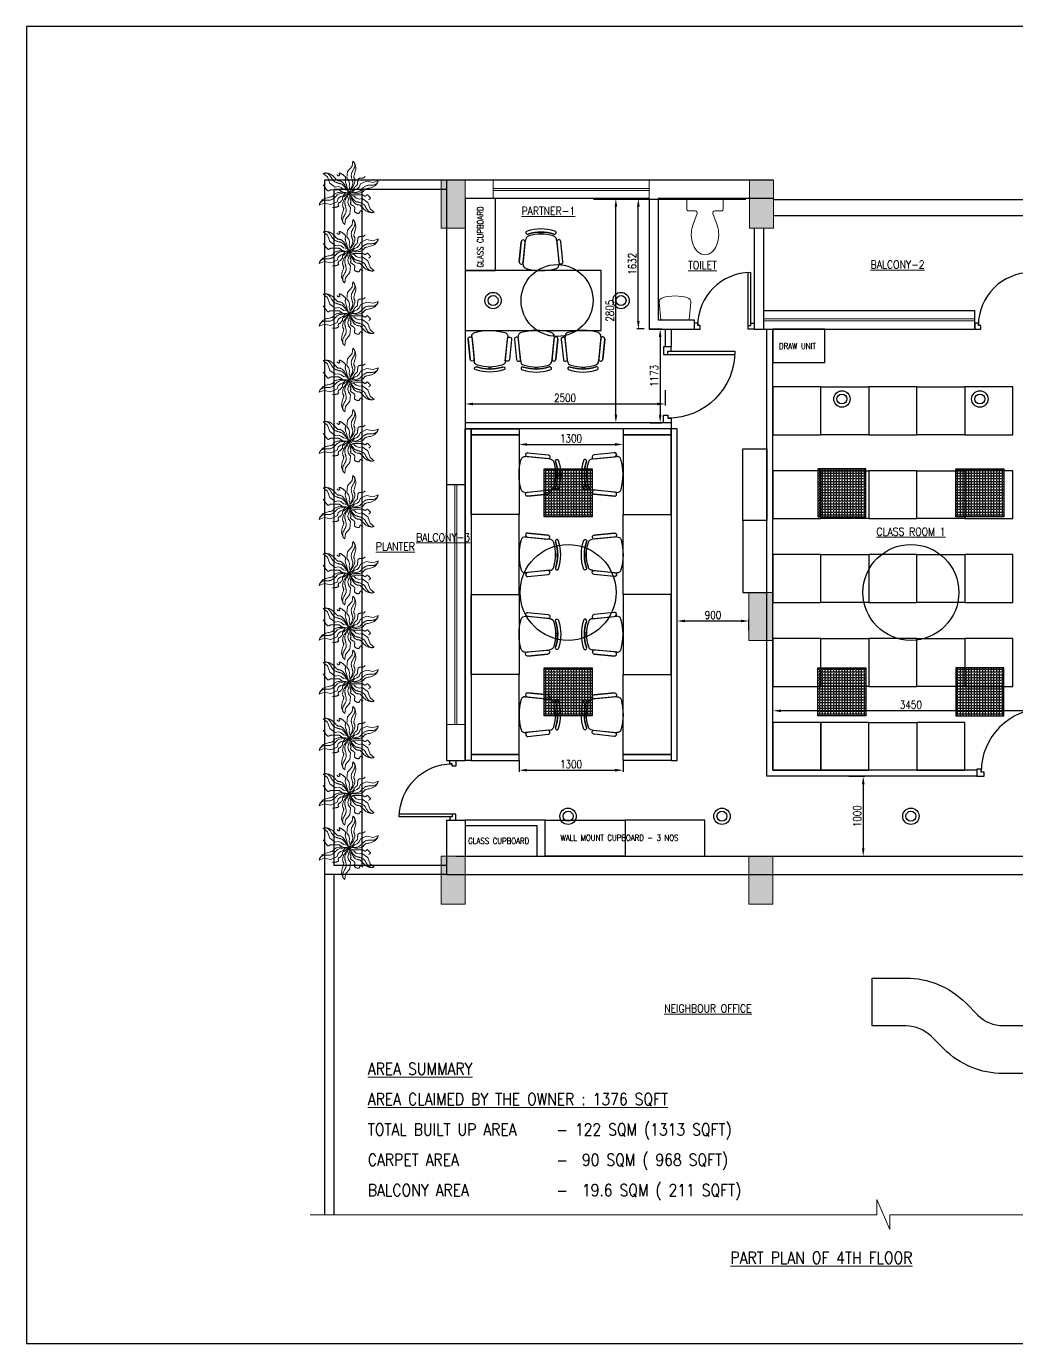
# Model space of a CAD drawing. Extents: x 541997 to 562020, y -699 to 15787.
# Drawn here: x 541997 to 554383, y -699 to 15787 of the extents above; entities that cross this region are included whole.
import ezdxf

# ---------------------------------------------------------------- set-up
doc = ezdxf.new("R2010")
doc.units = 0
doc.header["$LTSCALE"] = 10
doc.header["$PDMODE"] = 35
doc.layers.get('Defpoints').update_dxf_attribs({"linetype": 'CONTINUOUS'})
for name, color, linetype in [('chair', 81, 'CONTINUOUS'), ('door', 11, 'CONTINUOUS'), ('furniture', 211, 'CONTINUOUS'), ('LIGHT', 40, 'CONTINUOUS'), ('Partition', 10, 'CONTINUOUS'), ('WALL', 3, 'CONTINUOUS'), ('WINDOW', 253, 'CONTINUOUS')]:
    doc.layers.add(name, color=color, linetype=linetype)
for name, color, linetype, lineweight in [('Column', 253, 'CONTINUOUS', 15), ('EVP_DWV', 3, 'CONTINUOUS', 13), ('f', 8, 'CONTINUOUS', 15), ('t', 8, 'CONTINUOUS', 15)]:
    doc.layers.add(name, color=color, linetype=linetype, lineweight=lineweight)
doc.styles.add('ROMANS', font='romans', dxfattribs={"width": 0.8})
doc.styles.add('S1', font='simplex.shx', dxfattribs={"width": 0.85, "bigfont": 'bigfont.shx'})
doc.dimstyles.get("Standard").update_dxf_attribs({"dimtxt": 5, "dimasz": 5, "dimexe": 2, "dimexo": 2, "dimgap": 1, "dimtad": 1, "dimdec": 0, "dimzin": 1, "dimdsep": 46, "dimtxsty": 'ROMANS', "dimcen": -5, "dimdle": 1, "dimadec": 1, "dimazin": 0, "dimtfac": 1, "dimtdec": 0, "dimtofl": 0, "dimtmove": 0, "dimatfit": 3, "dimfxl": 0, "dimtvp": 2, "dimtolj": 1, "dimtzin": 0, "dimarcsym": 0})

# ---------------------------------------------------------------- blocks, each defined once
blk = doc.blocks.new('Ewc2')
at = {"layer": 'f'}
for p, q in [((0, 8), (0, -8)), ((5, 9), (1, 9)), ((6, 4.82), (6, 8)), ((13.04, 5.96), (7.34, 3.88)), ((6, -8), (6, -4.82)), ((7.34, -3.88), (13.04, -5.96)), ((1, -9), (5, -9))]:
    blk.add_line(p, q, dxfattribs=at)
for centre, start, end in [((1, 8), 90, 180), ((5, 8), 0, 90), ((7, 4.82), 180, 289.98311), ((7, -4.82), 70.01689, 180), ((1, -8), 180, 270), ((5, -8), 270, 0)]:
    blk.add_arc(centre, 1, start, end, dxfattribs=at)
blk.add_ellipse((17.7, 0), major_axis=(-9.9, 0), ratio=0.681818, start_param=3.141593, end_param=5.202346, dxfattribs=at)
at = {"layer": 'f', "extrusion": (0, 0, -1)}
blk.add_ellipse((17.7, 0), major_axis=(9.9, 0), ratio=0.681818, start_param=0, end_param=2.060754, dxfattribs=at)
blk = doc.blocks.new('Wash2')
at = {"layer": 'f'}
blk.add_lwpolyline([(9.37, 0), (10.37, -11.36, -0.35696), (8.23, -14.5, -0.07103), (0, -15.7, -0.07103), (-8.23, -14.5, -0.35696), (-10.37, -11.36), (-9.37, 0), (0, 0)], format="xyb", close=True, dxfattribs=at)
blk = doc.blocks.new('A$C09AB007B')
at = {"layer": 'door'}
for p, q in [((0, 30), (0, 27)), ((3, 30), (0, 30)), ((0, 27), (1.75, 27)), ((1.75, 27), (1.75, 28.25)), ((1.75, 28.25), (3, 28.25)), ((3, 28.25), (3, 30)), ((0, 0), (0, 3)), ((0, 3), (1.75, 3)), ((1.75, 3), (1.75, 1.75)), ((1.75, 3), (28.22, 3)), ((1.75, 1.75), (3, 1.75)), ((1.75, 1.75), (28.25, 1.75)), ((3, 1.75), (3, 0)), ((3, 0), (0, 0))]:
    blk.add_line(p, q, dxfattribs=at)
blk.add_arc((1.75, 1.75), 26.5, 0, 90, dxfattribs=at)
blk = doc.blocks.new('PLANT')
at = {"layer": 'WINDOW', "color": 230, "lineweight": 18}
for p, q in [((-318, 243), (-291, 247)), ((-309, 245), (-318, 243)), ((-318, 243), (-267, 201)), ((-302, 247), (-309, 245)), ((-297, 248), (-302, 247)), ((-293, 248), (-297, 248)), ((-290, 249), (-293, 248)), ((-291, 247), (-268, 247)), ((-288, 249), (-290, 249)), ((-286, 248), (-288, 249)), ((-283, 247), (-286, 248)), ((-280, 247), (-283, 247)), ((-276, 246), (-280, 247)), ((-272, 244), (-276, 246)), ((-268, 242), (-272, 244)), ((-268, 247), (-247, 242)), ((-263, 240), (-268, 242)), ((-267, 201), (-238, 121)), ((-258, 237), (-263, 240)), ((-253, 234), (-258, 237)), ((-248, 230), (-253, 234)), ((-243, 226), (-248, 230)), ((-247, 242), (-229, 234)), ((-239, 221), (-243, 226)), ((-235, 215), (-239, 221)), ((-230, 210), (-235, 215)), ((-226, 203), (-230, 210)), ((-229, 234), (-214, 225)), ((-223, 197), (-226, 203)), ((-219, 191), (-223, 197)), ((-215, 184), (-219, 191)), ((-211, 178), (-215, 184)), ((-214, 225), (-200, 214)), ((-208, 172), (-211, 178)), ((-204, 166), (-208, 172)), ((-200, 160), (-204, 166)), ((-200, 214), (-189, 203)), ((-189, 203), (-179, 192)), ((-179, 192), (-170, 183)), ((-170, 183), (-162, 174)), ((-162, 174), (-156, 168)), ((-156, 168), (-150, 162)), ((-238, 121), (-169, 71)), ((-195, 155), (-200, 160)), ((-191, 150), (-195, 155)), ((-185, 145), (-191, 150)), ((-179, 140), (-185, 145)), ((-173, 136), (-179, 140)), ((-165, 133), (-173, 136)), ((-169, 71), (-129, 78)), ((-158, 130), (-165, 133)), ((-150, 127), (-158, 130)), ((-150, 162), (-145, 158)), ((-143, 124), (-150, 127)), ((-145, 158), (-141, 154)), ((-136, 122), (-143, 124)), ((-141, 154), (-136, 152)), ((-136, 152), (-132, 150)), ((-130, 120), (-136, 122)), ((-132, 150), (-128, 150)), ((-125, 119), (-130, 120)), ((-129, 78), (-93, 66)), ((-128, 150), (-124, 150)), ((-121, 118), (-125, 119)), ((-124, 150), (-119, 150)), ((-118, 117), (-121, 118)), ((-119, 150), (-115, 149)), ((-115, 116), (-118, 117)), ((-115, 149), (-109, 149)), ((-113, 116), (-115, 116)), ((-110, 115), (-113, 116)), ((-107, 114), (-110, 115)), ((-109, 149), (-104, 147)), ((-104, 113), (-107, 114)), ((-104, 147), (-97, 145)), ((-100, 112), (-104, 113)), ((-94, 111), (-100, 112)), ((-97, 145), (-90, 141)), ((-87, 107), (-94, 111)), ((-93, 66), (-66, 42)), ((-90, 141), (-82, 135)), ((-78, 102), (-87, 107)), ((-82, 135), (-73, 127)), ((-68, 93), (-78, 102)), ((-73, 127), (-64, 117)), ((-55, 79), (-68, 93)), ((-66, 42), (-21, 34)), ((-64, 117), (-54, 105)), ((-39, 60), (-55, 79)), ((-54, 105), (-45, 91)), ((-45, 91), (-36, 74)), ((-21, 34), (-39, 60)), ((-36, 74), (-28, 55)), ((-28, 55), (-21, 34)), ((0, 0), (-21, 34))]:
    blk.add_line(p, q, dxfattribs=at)
for points in [[(51, 397), (41, 332), (-14, 266), (-23, 182), (3, 151), (11, 114), (4, 78), (19, 35)], [(0, 0), (19, 35), (32, 64), (41, 87), (47, 105), (49, 119), (50, 129), (49, 137), (47, 142), (46, 147), (45, 150), (45, 153), (44, 155), (43, 158), (43, 160), (42, 164), (41, 168), (39, 173), (38, 179), (36, 186), (35, 194), (33, 202), (32, 210), (32, 218), (32, 225), (33, 233), (34, 240), (36, 247), (39, 253), (42, 260), (45, 266), (48, 272), (52, 278), (56, 285), (59, 291), (63, 298), (66, 304), (69, 311), (72, 317), (74, 324), (75, 330), (76, 336), (77, 342), (77, 348), (76, 353), (75, 358), (74, 362), (74, 366), (73, 369), (72, 371), (71, 374), (70, 376), (69, 378), (66, 381), (63, 385), (58, 390), (51, 397)], [(51, 397), (68, 376), (80, 355), (86, 335), (89, 316), (88, 297), (85, 280), (81, 265), (77, 251), (73, 238), (70, 228), (67, 219), (65, 211), (64, 204), (63, 199), (63, 194), (64, 190), (66, 186), (68, 182), (70, 178), (72, 174), (74, 169), (76, 163), (77, 156), (77, 148), (76, 138), (73, 126), (69, 114), (64, 99), (56, 84), (46, 69), (34, 52), (19, 35)], [(0, 0), (-13, 42), (-23, 75), (-30, 101), (-36, 119), (-39, 133), (-42, 142), (-43, 149), (-44, 153), (-44, 157), (-44, 160), (-43, 163), (-43, 166), (-42, 169), (-41, 171), (-41, 173), (-40, 176), (-39, 178), (-39, 181), (-39, 183), (-39, 186), (-39, 189), (-40, 191), (-40, 194), (-41, 196), (-43, 199), (-44, 201), (-46, 203), (-48, 205), (-51, 208), (-54, 210), (-57, 213), (-61, 216), (-65, 219), (-70, 223), (-74, 227), (-79, 230), (-84, 234), (-89, 237), (-94, 240), (-99, 243), (-103, 245), (-107, 246), (-110, 247), (-114, 248), (-116, 247), (-118, 247), (-120, 246), (-121, 244), (-121, 242), (-120, 240), (-120, 237), (-119, 235), (-117, 232), (-116, 230), (-115, 227), (-113, 226), (-112, 224), (-112, 223), (-111, 222), (-111, 221), (-111, 221), (-112, 220), (-113, 219), (-114, 219), (-115, 218), (-117, 217), (-119, 216), (-121, 214), (-123, 213), (-125, 213), (-128, 212), (-129, 212), (-131, 212), (-133, 212), (-134, 213), (-136, 215), (-138, 217), (-140, 220), (-143, 224), (-146, 229)], [(0, 0), (9, 6), (17, 10), (23, 14), (27, 17), (31, 19), (34, 21), (36, 22), (38, 23), (39, 25), (41, 26), (42, 27), (44, 27), (45, 28), (47, 29), (49, 30), (50, 31), (52, 32), (53, 33), (55, 35), (57, 36), (58, 37), (60, 39), (61, 40), (62, 42), (63, 44), (63, 46), (64, 48), (64, 51), (65, 53), (65, 55), (66, 57), (66, 59), (67, 61), (67, 63), (68, 64), (69, 65), (70, 67), (72, 68), (73, 69), (74, 71), (76, 72), (77, 74), (79, 75), (80, 77), (82, 78), (83, 80), (85, 81), (87, 83), (88, 84), (90, 85), (91, 86), (93, 87), (94, 89), (96, 89), (97, 90), (99, 91), (100, 92), (101, 93), (102, 94), (103, 95), (104, 96), (105, 97), (106, 99), (106, 100), (107, 102), (107, 104), (108, 107), (108, 109), (108, 112), (108, 115), (109, 118), (109, 122), (110, 125), (110, 128), (111, 132), (111, 135), (112, 139), (113, 142), (113, 146), (113, 149), (114, 152), (114, 155), (114, 158), (115, 160), (115, 163), (115, 165), (116, 168), (117, 170), (118, 172), (120, 174), (121, 176), (123, 177), (126, 179), (129, 180), (132, 181), (135, 182), (140, 183), (144, 183), (148, 184), (153, 184), (158, 185), (162, 185), (166, 185), (170, 185), (173, 185), (176, 185), (178, 185), (180, 186), (182, 186), (184, 186), (185, 187), (187, 188), (188, 189), (190, 190), (192, 192), (194, 193), (196, 195), (198, 197), (201, 200), (204, 203)], [(-369, -154), (-360, -129), (-347, -109), (-333, -93), (-318, -81), (-301, -73), (-285, -66), (-270, -62), (-256, -59), (-243, -56), (-232, -53), (-223, -51), (-215, -49), (-209, -47), (-204, -45), (-200, -42), (-196, -39), (-194, -36), (-191, -32), (-189, -29), (-187, -25), (-184, -20), (-179, -16), (-174, -12), (-167, -7), (-157, -3), (-146, 0), (-133, 3), (-118, 5), (-101, 6), (-82, 6), (-62, 3), (-40, -1)], [(-318, 99), (-300, 71), (-286, 51), (-275, 38), (-266, 29), (-260, 25), (-254, 24), (-251, 25), (-247, 27), (-245, 28), (-242, 30), (-239, 31), (-237, 33), (-235, 34), (-232, 35), (-230, 36), (-227, 36), (-225, 37), (-222, 37), (-220, 38), (-217, 38), (-214, 38), (-211, 38), (-209, 38), (-206, 38), (-204, 38), (-201, 38), (-199, 38), (-196, 38), (-194, 38), (-191, 38), (-189, 38), (-186, 38), (-183, 38), (-181, 38), (-178, 38), (-174, 38), (-171, 38), (-168, 38), (-165, 38), (-162, 38), (-159, 38), (-156, 38), (-153, 38), (-150, 38), (-148, 38), (-146, 38), (-144, 38), (-142, 38), (-141, 38), (-140, 38), (-139, 38), (-138, 38), (-138, 38), (-137, 38), (-136, 38), (-134, 38), (-133, 38), (-131, 38), (-128, 38), (-126, 37), (-123, 37), (-120, 36), (-116, 34), (-113, 33), (-109, 30), (-106, 28), (-102, 25), (-98, 22), (-94, 19), (-90, 16), (-87, 13), (-83, 10), (-79, 8), (-74, 7), (-68, 5), (-61, 4), (-51, 3), (-38, 2), (-21, 1), (0, 0)], [(0, 0), (-14, -11), (-25, -19), (-35, -27), (-43, -33), (-50, -38), (-55, -41), (-59, -44), (-63, -47), (-66, -48), (-69, -50), (-71, -51), (-72, -52), (-74, -53), (-75, -53), (-76, -54), (-77, -56), (-77, -57), (-78, -59), (-78, -61), (-78, -63), (-78, -65), (-78, -68), (-78, -70), (-78, -72), (-78, -74), (-78, -76), (-78, -77), (-78, -79), (-78, -80), (-78, -81), (-78, -82), (-78, -83), (-78, -83), (-78, -84), (-79, -84), (-79, -85), (-79, -85), (-79, -85), (-80, -86), (-80, -87), (-81, -88), (-82, -89), (-83, -90), (-84, -91), (-86, -93), (-87, -95), (-89, -97), (-91, -99), (-93, -101), (-95, -104), (-97, -106), (-99, -109), (-101, -111), (-103, -114), (-104, -115), (-106, -117), (-107, -118), (-108, -119), (-108, -120), (-109, -121), (-110, -121), (-110, -121), (-111, -121), (-112, -121), (-113, -121), (-114, -121), (-116, -121), (-118, -121), (-119, -121), (-121, -122), (-122, -122), (-123, -123), (-124, -123), (-125, -124), (-126, -125), (-126, -126), (-126, -127), (-127, -129), (-127, -130), (-128, -132), (-128, -134), (-129, -136), (-130, -138), (-131, -140), (-131, -142), (-132, -145), (-132, -147), (-132, -149), (-132, -151), (-131, -153), (-131, -155), (-130, -157), (-129, -159), (-128, -160), (-127, -161), (-127, -162), (-126, -163), (-126, -164), (-125, -164), (-125, -165), (-126, -165), (-126, -166), (-127, -166), (-128, -167), (-129, -168), (-130, -169), (-132, -170), (-134, -171), (-136, -172), (-139, -174), (-142, -175), (-145, -176), (-149, -177), (-152, -178), (-156, -179), (-160, -180), (-164, -180), (-167, -181), (-170, -181), (-173, -182), (-175, -182), (-177, -182), (-179, -182), (-181, -183), (-185, -183), (-190, -183), (-197, -183), (-205, -183)], [(0, 0), (40, 1), (72, 4), (96, 8), (114, 12), (127, 17), (137, 22), (143, 26), (147, 30), (150, 33), (153, 36), (155, 38), (156, 40), (158, 41), (160, 43), (163, 46), (166, 49), (169, 53), (174, 57), (179, 62), (185, 67), (191, 72), (198, 77), (204, 81), (211, 85), (218, 88), (225, 90), (232, 92), (239, 93), (246, 94), (253, 94), (260, 94), (267, 94), (274, 94), (282, 94), (289, 94), (297, 95), (304, 96), (311, 96), (317, 98), (324, 100), (329, 102), (335, 105), (339, 107), (344, 111), (347, 114), (351, 116), (354, 119), (356, 121), (358, 123), (359, 125), (360, 127), (362, 130), (363, 133), (365, 138), (367, 145), (369, 154)], [(0, 0), (16, -9), (30, -16), (40, -21), (48, -24), (55, -26), (60, -27), (65, -27), (69, -27), (73, -27), (76, -27), (80, -27), (84, -27), (88, -27), (92, -27), (95, -27), (99, -27), (102, -27), (106, -27), (109, -27), (112, -27), (116, -27), (119, -27), (123, -27), (127, -27), (130, -27), (135, -27), (139, -27), (143, -27), (147, -27), (151, -27), (155, -27), (159, -27), (163, -27), (166, -27), (169, -27), (172, -28), (174, -28), (177, -29), (180, -30), (182, -31), (185, -32), (187, -34), (190, -36), (192, -38), (195, -39), (197, -41), (200, -42), (203, -42), (205, -42), (208, -41), (211, -40), (213, -38), (216, -36), (218, -34), (220, -32), (222, -31), (224, -29), (225, -28), (227, -26), (228, -25), (229, -25), (230, -24), (231, -24), (233, -24), (234, -25), (235, -25), (236, -26), (238, -27), (239, -29), (241, -30), (243, -32), (244, -34), (247, -37), (249, -39), (251, -42), (254, -44), (256, -47), (258, -49), (261, -52), (263, -54), (265, -56), (266, -58), (268, -59), (269, -61), (270, -62), (270, -64), (271, -65), (271, -67), (270, -68), (269, -69), (268, -71), (267, -72), (266, -73), (264, -75), (263, -76), (261, -77), (260, -79), (258, -80), (257, -81), (256, -82), (254, -83), (253, -84), (252, -85), (252, -86), (251, -86), (251, -87), (250, -87), (250, -87), (250, -87), (250, -87), (250, -87), (250, -87)], [(0, 0), (0, -15), (1, -27), (4, -38), (6, -47), (9, -55), (12, -61), (15, -66), (17, -71), (18, -74), (19, -77), (20, -79), (20, -80), (19, -82), (19, -82), (18, -83), (18, -83), (17, -84), (17, -84), (17, -84), (17, -85), (17, -85), (17, -85), (18, -86), (18, -87), (19, -88), (20, -89), (21, -91), (22, -92), (23, -94), (24, -96), (24, -98), (25, -100), (26, -103), (26, -105), (27, -107), (27, -110), (27, -112), (27, -114), (28, -116), (28, -117), (29, -118), (29, -119), (30, -120), (31, -120), (31, -120), (32, -121), (32, -121), (32, -121), (32, -121), (31, -121), (31, -121), (30, -121), (29, -121), (28, -122), (27, -123), (26, -123), (24, -125), (23, -126), (21, -128), (20, -130), (20, -132), (19, -134), (20, -137), (22, -139), (24, -142), (28, -145), (31, -148), (36, -151), (40, -153), (44, -156), (48, -158), (51, -160), (54, -162), (56, -163), (57, -164), (59, -164), (59, -165), (60, -165), (60, -166), (61, -167), (62, -167), (63, -168), (64, -170), (65, -171), (66, -172), (67, -174), (68, -175), (70, -177), (71, -179), (73, -181), (74, -183), (75, -185), (76, -187), (76, -190), (77, -193), (76, -197), (75, -200), (74, -205), (73, -209), (72, -214), (71, -218), (70, -223), (70, -227), (71, -232), (73, -236), (76, -239), (80, -243), (84, -246), (89, -248), (94, -251), (99, -253), (104, -254), (108, -256), (113, -257), (117, -257), (121, -257), (124, -257), (127, -256), (130, -254), (132, -253), (134, -250), (135, -247), (136, -244), (137, -241), (138, -238), (139, -235), (141, -232), (142, -229), (145, -227), (147, -226), (150, -226), (154, -227), (158, -229), (163, -232), (169, -236), (175, -243)], [(0, 0), (21, -34), (39, -60), (55, -79), (68, -93), (78, -102), (87, -107), (94, -111), (100, -112), (104, -113), (107, -114), (110, -115), (113, -116), (115, -116), (118, -117), (121, -118), (125, -119), (130, -120), (136, -122), (143, -124), (150, -127), (158, -130), (165, -133), (173, -136), (179, -140), (185, -145), (191, -150), (195, -155), (200, -160), (204, -166), (208, -172), (211, -178), (215, -184), (219, -191), (223, -197), (226, -203), (230, -210), (235, -215), (239, -221), (243, -226), (248, -230), (253, -234), (258, -237), (263, -240), (268, -242), (272, -244), (276, -246), (280, -247), (283, -247), (286, -248), (288, -249), (290, -249), (293, -248), (297, -248), (302, -247), (309, -245), (318, -243)], [(369, 154), (307, 130), (224, 146), (146, 111), (132, 72), (104, 48), (70, 36), (40, 1)], [(369, 154), (360, 129), (347, 109), (333, 93), (318, 81), (301, 73), (285, 66), (270, 62), (256, 59), (243, 56), (232, 53), (223, 51), (215, 49), (209, 47), (204, 45), (200, 42), (196, 39), (194, 36), (191, 32), (189, 29), (187, 25), (184, 20), (179, 16), (174, 12), (167, 7), (157, 3), (146, 0), (133, -3), (118, -5), (101, -6), (82, -6), (62, -3), (40, 1)], [(0, 0), (-40, -1), (-72, -4), (-96, -8), (-114, -12), (-127, -17), (-137, -22), (-143, -26), (-147, -30), (-150, -33), (-153, -36), (-155, -38), (-156, -40), (-158, -41), (-160, -43), (-163, -46), (-166, -49), (-169, -53), (-174, -57), (-179, -62), (-185, -67), (-191, -72), (-198, -77), (-204, -81), (-211, -85), (-218, -88), (-225, -90), (-232, -92), (-239, -93), (-246, -94), (-253, -94), (-260, -94), (-267, -94), (-274, -94), (-282, -94), (-289, -94), (-297, -95), (-304, -96), (-311, -96), (-317, -98), (-324, -100), (-329, -102), (-335, -105), (-339, -107), (-344, -111), (-347, -114), (-351, -116), (-354, -119), (-356, -121), (-358, -123), (-359, -125), (-360, -127), (-362, -130), (-363, -133), (-365, -138), (-367, -145), (-369, -154)], [(-369, -154), (-307, -130), (-224, -146), (-146, -111), (-132, -72), (-104, -48), (-70, -36), (-40, -1)], [(-51, -397), (-68, -376), (-80, -355), (-86, -335), (-89, -316), (-88, -297), (-85, -280), (-81, -265), (-77, -251), (-73, -238), (-70, -228), (-67, -219), (-65, -211), (-64, -204), (-63, -199), (-63, -194), (-64, -190), (-66, -186), (-68, -182), (-70, -178), (-72, -174), (-74, -169), (-76, -163), (-77, -156), (-77, -148), (-76, -138), (-73, -126), (-69, -114), (-64, -99), (-56, -84), (-46, -69), (-34, -52), (-19, -35)], [(0, 0), (-19, -35), (-32, -64), (-41, -87), (-47, -105), (-49, -119), (-50, -129), (-49, -137), (-47, -142), (-46, -147), (-45, -150), (-45, -153), (-44, -155), (-43, -158), (-43, -160), (-42, -164), (-41, -168), (-39, -173), (-38, -179), (-36, -186), (-35, -194), (-33, -202), (-32, -210), (-32, -218), (-32, -225), (-33, -233), (-34, -240), (-36, -247), (-39, -253), (-42, -260), (-45, -266), (-48, -272), (-52, -278), (-56, -285), (-59, -291), (-63, -298), (-66, -304), (-69, -311), (-72, -317), (-74, -324), (-75, -330), (-76, -336), (-77, -342), (-77, -348), (-76, -353), (-75, -358), (-74, -362), (-74, -366), (-73, -369), (-72, -371), (-71, -374), (-70, -376), (-69, -378), (-66, -381), (-63, -385), (-58, -390), (-51, -397)], [(-51, -397), (-41, -332), (14, -266), (23, -182), (-3, -151), (-11, -114), (-4, -78), (-19, -35)], [(318, -243), (267, -201), (238, -121), (169, -71), (129, -78), (93, -66), (66, -42), (21, -34)], [(318, -243), (291, -247), (268, -247), (247, -242), (229, -234), (214, -225), (200, -214), (189, -203), (179, -192), (170, -183), (162, -174), (156, -168), (150, -162), (145, -158), (141, -154), (136, -152), (132, -150), (128, -150), (124, -150), (119, -150), (115, -149), (109, -149), (104, -147), (97, -145), (90, -141), (82, -135), (73, -127), (64, -117), (54, -105), (45, -91), (36, -74), (28, -55), (21, -34)]]:
    blk.add_lwpolyline(points, dxfattribs=at)
blk = doc.blocks.new('CHAIR8')
at = {"layer": 'chair'}
for p, q in [((7.13, 8.35), (8.99, -3.48)), ((9.26, 7.67), (10.81, -2.18)), ((-11.48, 2.18), (-7.96, -7.15)), ((-5.81, -7.35), (-9.98, 3.87)), ((1.87, -8.44), (2.12, -9.4)), ((2.84, -8.18), (3.09, -9.14))]:
    blk.add_line(p, q, dxfattribs=at)
for points in [[(9.26, 7.67, 1), (7.28, 7.36), (8.84, -2.49, 1), (10.81, -2.18)], [(-9.61, 2.89, 1), (-11.48, 2.18), (-7.96, -7.15, 0.851355), (-6.03, -6.75)], [(9.27, -7.99, 1.233983), (8.51, -6.69, -0.159225), (-3.81, -9.92, 1.233983), (-3.83, -11.42, 0.157671)]]:
    blk.add_lwpolyline(points, format="xyb", close=True, dxfattribs=at)
for centre, radius, start, end in [((4.82, -17.75), 27.75, 89.14932, 120.21024), ((5.24, 8.1), 1.9, 7.64157, 90.16781), ((-10.55, 2.54), 1, 20.67395, 200.67395), ((-8.21, 4.57), 1.9, 119.19175, 201.71799), ((-2.59, 10.55), 19.5, 266.75957, 302.59999), ((7.12, -4.08), 1.97, 293.97065, 17.83766), ((9.02, -7.26), 0.767, 288.26834, 132.18535), ((-3.87, -6.96), 1.97, 191.52189, 275.3889), ((-3.98, -10.66), 0.767, 77.17421, 281.09121), ((-2.59, 10.55), 22, 266.75957, 302.59999), ((-2.59, 10.55), 20.5, 266.58581, 302.77375)]:
    blk.add_arc(centre, radius, start, end, dxfattribs=at)
blk = doc.blocks.new('*D188')
at = {"layer": 'Defpoints', "color": 0, "transparency": 16777216}
for p in [(551335, 7222), (551335, 7141), (554785, 7141)]:
    blk.add_point(p, dxfattribs=at)
at = {"layer": 'WINDOW', "color": 0, "lineweight": -2, "transparency": 16777216}
for p, q in [((551335, 7141), (551335, 7242)), ((554685, 7222), (551435, 7222)), ((554785, 7141), (554785, 7242))]:
    blk.add_line(p, q, dxfattribs=at)
at = {"layer": 'WINDOW', "color": 0, "transparency": 16777216}
for points in [[(551435, 7238), (551435, 7205), (551335, 7222)], [(554685, 7238), (554685, 7205), (554785, 7222)]]:
    blk.add_solid(points, dxfattribs=at)
at = {"layer": 'WINDOW', "color": 0, "transparency": 16777216, "insert": (553060, 7297), "char_height": 100, "attachment_point": 5, "style": 'ROMANS'}
blk.add_mtext('\\A1;3450', dxfattribs=at)
blk = doc.blocks.new('*D190')
at = {"layer": 'Defpoints', "color": 0, "transparency": 16777216}
for p in [(552286, 6402), (552286, 5401), (552464, 5401)]:
    blk.add_point(p, dxfattribs=at)
at = {"layer": 'WINDOW', "color": 0, "lineweight": -2, "transparency": 16777216}
for p, q in [((552286, 6402), (552484, 6402)), ((552464, 6302), (552464, 5501)), ((552286, 5401), (552484, 5401))]:
    blk.add_line(p, q, dxfattribs=at)
at = {"layer": 'WINDOW', "color": 0, "transparency": 16777216}
for points in [[(552447, 6302), (552481, 6302), (552464, 6402)], [(552447, 5501), (552481, 5501), (552464, 5401)]]:
    blk.add_solid(points, dxfattribs=at)
at = {"layer": 'WINDOW', "color": 0, "transparency": 16777216, "insert": (552389, 5902), "char_height": 100, "attachment_point": 5, "rotation": 90, "style": 'ROMANS'}
blk.add_mtext('\\A1;1000', dxfattribs=at)
blk = doc.blocks.new('*D197')
at = {"layer": 'Defpoints', "color": 0, "transparency": 16777216}
for p in [(549370, 13631), (549572, 13631), (549667, 10826)]:
    blk.add_point(p, dxfattribs=at)
at = {"layer": 'WINDOW', "color": 0, "lineweight": -2, "transparency": 16777216}
for p, q in [((549572, 13631), (549350, 13631)), ((549370, 10926), (549370, 13531)), ((549667, 10826), (549350, 10826))]:
    blk.add_line(p, q, dxfattribs=at)
at = {"layer": 'WINDOW', "color": 0, "transparency": 16777216}
for points in [[(549354, 13531), (549387, 13531), (549370, 13631)], [(549354, 10926), (549387, 10926), (549370, 10826)]]:
    blk.add_solid(points, dxfattribs=at)
at = {"layer": 'WINDOW', "color": 0, "transparency": 16777216, "insert": (549295, 12229), "char_height": 100, "attachment_point": 5, "rotation": 90, "style": 'ROMANS'}
blk.add_mtext('\\A1;2805', dxfattribs=at)
blk = doc.blocks.new('*D198')
at = {"layer": 'Defpoints', "color": 0, "transparency": 16777216}
for p in [(549651, 13631), (549725, 13631), (549725, 12000)]:
    blk.add_point(p, dxfattribs=at)
at = {"layer": 'WINDOW', "color": 0, "lineweight": -2, "transparency": 16777216}
for p, q in [((549725, 13631), (549631, 13631)), ((549651, 12100), (549651, 13531)), ((549725, 12000), (549631, 12000))]:
    blk.add_line(p, q, dxfattribs=at)
at = {"layer": 'WINDOW', "color": 0, "transparency": 16777216}
for points in [[(549635, 13531), (549668, 13531), (549651, 13631)], [(549635, 12100), (549668, 12100), (549651, 12000)]]:
    blk.add_solid(points, dxfattribs=at)
at = {"layer": 'WINDOW', "color": 0, "transparency": 16777216, "insert": (549576, 12815), "char_height": 100, "attachment_point": 5, "rotation": 90, "style": 'ROMANS'}
blk.add_mtext('\\A1;1632', dxfattribs=at)
blk = doc.blocks.new('*D186')
at = {"layer": 'Defpoints', "color": 0, "transparency": 16777216}
for p in [(550135, 8345), (550135, 8229), (551035, 8229)]:
    blk.add_point(p, dxfattribs=at)
at = {"layer": 'WINDOW', "color": 0, "lineweight": -2, "transparency": 16777216}
for p, q in [((550135, 8229), (550135, 8365)), ((550935, 8345), (550235, 8345)), ((551035, 8229), (551035, 8365))]:
    blk.add_line(p, q, dxfattribs=at)
at = {"layer": 'WINDOW', "color": 0, "transparency": 16777216}
for points in [[(550235, 8362), (550235, 8329), (550135, 8345)], [(550935, 8362), (550935, 8329), (551035, 8345)]]:
    blk.add_solid(points, dxfattribs=at)
at = {"layer": 'WINDOW', "color": 0, "transparency": 16777216, "insert": (550585, 8420), "char_height": 100, "attachment_point": 5, "style": 'ROMANS'}
blk.add_mtext('\\A1;900', dxfattribs=at)
blk = doc.blocks.new('*D187')
at = {"layer": 'Defpoints', "color": 0, "transparency": 16777216}
for p in [(548160, 6601), (549460, 6601), (549460, 6478)]:
    blk.add_point(p, dxfattribs=at)
at = {"layer": 'WINDOW', "color": 0, "lineweight": -2, "transparency": 16777216}
for p, q in [((548160, 6601), (548160, 6458)), ((549460, 6601), (549460, 6458)), ((548260, 6478), (549360, 6478))]:
    blk.add_line(p, q, dxfattribs=at)
at = {"layer": 'WINDOW', "color": 0, "transparency": 16777216}
for points in [[(548260, 6495), (548260, 6461), (548160, 6478)], [(549360, 6495), (549360, 6461), (549460, 6478)]]:
    blk.add_solid(points, dxfattribs=at)
at = {"layer": 'WINDOW', "color": 0, "transparency": 16777216, "insert": (548810, 6553), "char_height": 100, "attachment_point": 5, "style": 'ROMANS'}
blk.add_mtext('\\A1;1300', dxfattribs=at)
blk = doc.blocks.new('*D196')
at = {"layer": 'Defpoints', "color": 0, "transparency": 16777216}
for p in [(547485, 11267), (549985, 11236), (549985, 11062)]:
    blk.add_point(p, dxfattribs=at)
at = {"layer": 'WINDOW', "color": 0, "lineweight": -2, "transparency": 16777216}
for p, q in [((547485, 11267), (547485, 11042)), ((549985, 11236), (549985, 11042)), ((547585, 11062), (549885, 11062))]:
    blk.add_line(p, q, dxfattribs=at)
at = {"layer": 'WINDOW', "color": 0, "transparency": 16777216}
for points in [[(547585, 11079), (547585, 11045), (547485, 11062)], [(549885, 11079), (549885, 11045), (549985, 11062)]]:
    blk.add_solid(points, dxfattribs=at)
at = {"layer": 'WINDOW', "color": 0, "transparency": 16777216, "insert": (548735, 11137), "char_height": 100, "attachment_point": 5, "style": 'ROMANS'}
blk.add_mtext('\\A1;2500', dxfattribs=at)
blk = doc.blocks.new('*D200')
at = {"layer": 'Defpoints', "color": 0, "transparency": 16777216}
for p in [(549796, 12000), (549796, 10826), (549924, 10826)]:
    blk.add_point(p, dxfattribs=at)
at = {"layer": 'WINDOW', "color": 0, "lineweight": -2, "transparency": 16777216}
for p, q in [((549796, 12000), (549944, 12000)), ((549924, 11900), (549924, 10926)), ((549796, 10826), (549944, 10826))]:
    blk.add_line(p, q, dxfattribs=at)
at = {"layer": 'WINDOW', "color": 0, "transparency": 16777216}
for points in [[(549908, 11900), (549941, 11900), (549924, 12000)], [(549908, 10926), (549941, 10926), (549924, 10826)]]:
    blk.add_solid(points, dxfattribs=at)
at = {"layer": 'WINDOW', "color": 0, "transparency": 16777216, "insert": (549849, 11413), "char_height": 100, "attachment_point": 5, "rotation": 90, "style": 'ROMANS'}
blk.add_mtext('\\A1;1173', dxfattribs=at)
blk = doc.blocks.new('*D208')
at = {"layer": 'Defpoints', "color": 0, "transparency": 16777216}
for p in [(548160, 10751), (549460, 10714), (549460, 10555)]:
    blk.add_point(p, dxfattribs=at)
at = {"layer": 'LIGHT', "color": 0, "lineweight": -2, "transparency": 16777216}
for p, q in [((548160, 10751), (548160, 10535)), ((548260, 10555), (549360, 10555)), ((549460, 10714), (549460, 10535))]:
    blk.add_line(p, q, dxfattribs=at)
at = {"layer": 'LIGHT', "color": 0, "transparency": 16777216}
for points in [[(548260, 10572), (548260, 10538), (548160, 10555)], [(549360, 10572), (549360, 10538), (549460, 10555)]]:
    blk.add_solid(points, dxfattribs=at)
at = {"layer": 'LIGHT', "color": 0, "transparency": 16777216, "insert": (548810, 10630), "char_height": 100, "attachment_point": 5, "style": 'ROMANS'}
blk.add_mtext('\\A1;1300', dxfattribs=at)

msp = doc.modelspace()

# ---------------------------------------------------------------- hatches: boundary and pattern name
at = {"layer": 'Column'}
h = msp.add_hatch(color=256, dxfattribs=at)
h.dxf.hatch_style = 1
h.paths.add_polyline_path([(547185, 13261), (547485, 13261), (547485, 13861), (547185, 13861)])
h = msp.add_hatch(color=256, dxfattribs=at)
h.dxf.hatch_style = 1
h.paths.add_polyline_path([(551041, 13261), (551341, 13261), (551341, 13861), (551041, 13861)])
h = msp.add_hatch(color=256, dxfattribs=at)
h.dxf.hatch_style = 1
h.paths.add_polyline_path([(551035, 8101.4), (551335, 8101.4), (551335, 8701.4), (551035, 8701.4)])
h = msp.add_hatch(color=256, dxfattribs=at)
h.dxf.hatch_style = 1
h.paths.add_polyline_path([(547185, 4801.6), (547485, 4801.6), (547485, 5401.6), (547185, 5401.6)])
h = msp.add_hatch(color=256, dxfattribs=at)
h.dxf.hatch_style = 1
h.paths.add_polyline_path([(551035, 4801.4), (551335, 4801.4), (551335, 5401.4), (551035, 5401.4)])
at = {"layer": 'LIGHT'}
h = msp.add_hatch(dxfattribs=at)
h.set_pattern_fill('ANGLE', color=256, scale=5)
h.set_pattern_definition([(0, (137.5, -2131.038), (0, 34.925), [25.4, -9.525]), (90, (137.5, -2131.038), (-34.925, 2e-15), [25.4, -9.525])])
h.paths.add_polyline_path([(549072.5, 10247.8), (548472.5, 10247.8), (548472.5, 9647.8), (549072.5, 9647.8)])
h = msp.add_hatch(dxfattribs=at)
h.set_pattern_fill('ANGLE', color=256, scale=5)
h.set_pattern_definition([(0, (3562.5, -2131.038), (0, 34.925), [25.4, -9.525]), (90, (3562.5, -2131.038), (-34.925, 2e-15), [25.4, -9.525])])
h.paths.add_polyline_path([(552497.5, 10247.8), (551897.5, 10247.8), (551897.5, 9647.8), (552497.5, 9647.8)])
h = msp.add_hatch(dxfattribs=at)
h.set_pattern_fill('ANGLE', color=256, scale=5)
h.set_pattern_definition([(0, (5287.5, -2131.038), (0, 34.925), [25.4, -9.525]), (90, (5287.5, -2131.038), (-34.925, 2e-15), [25.4, -9.525])])
h.paths.add_polyline_path([(554222.5, 10247.8), (553622.5, 10247.8), (553622.5, 9647.8), (554222.5, 9647.8)])
h = msp.add_hatch(dxfattribs=at)
h.set_pattern_fill('ANGLE', color=256, scale=5)
h.set_pattern_definition([(0, (137.5, -4620.72), (0, 34.925), [25.4, -9.525]), (90, (137.5, -4620.72), (-34.925, 2e-15), [25.4, -9.525])])
h.paths.add_polyline_path([(549072.5, 7758.1), (548472.5, 7758.1), (548472.5, 7158.1), (549072.5, 7158.1)])
h = msp.add_hatch(dxfattribs=at)
h.set_pattern_fill('ANGLE', color=256, scale=5)
h.set_pattern_definition([(0, (3562.5, -4620.72), (0, 34.925), [25.4, -9.525]), (90, (3562.5, -4620.72), (-34.925, 2e-15), [25.4, -9.525])])
h.paths.add_polyline_path([(552497.5, 7758.1), (551897.5, 7758.1), (551897.5, 7158.1), (552497.5, 7158.1)])
h = msp.add_hatch(dxfattribs=at)
h.set_pattern_fill('ANGLE', color=256, scale=5)
h.set_pattern_definition([(0, (5287.5, -4620.72), (0, 34.925), [25.4, -9.525]), (90, (5287.5, -4620.72), (-34.925, 2e-15), [25.4, -9.525])])
h.paths.add_polyline_path([(554222.5, 7758.1), (553622.5, 7758.1), (553622.5, 7158.1), (554222.5, 7158.1)])

# ---------------------------------------------------------------- linework, layer by layer
at = {"layer": 'Column'}
for points in [[(547185, 13261), (547485, 13261), (547485, 13861), (547185, 13861)], [(551041, 13261), (551341, 13261), (551341, 13861), (551041, 13861)], [(551035, 8101.4), (551335, 8101.4), (551335, 8701.4), (551035, 8701.4)], [(547185, 4801.6), (547485, 4801.6), (547485, 5401.6), (547185, 5401.6)], [(551035, 4801.4), (551335, 4801.4), (551335, 5401.4), (551035, 5401.4)]]:
    msp.add_lwpolyline(points, close=True, dxfattribs=at)
at = {"layer": 'furniture'}
for points in [[(547865, 13631), (547485, 13631), (547485, 12731), (547865, 12731)], [(547485, 11981), (549185, 11981), (549185, 12731), (547485, 12731)], [(551985, 11579.5), (551985, 11999.5), (551335, 11999.5), (551335, 11579.5)], [(551335, 11276.6), (551335, 10676.6), (551935, 10676.6), (551935, 11276.6)], [(552535, 10676.6), (551935, 10676.6), (551935, 11276.6), (552535, 11276.6)], [(552535, 10676.6), (553135, 10676.6), (553135, 11276.6), (552535, 11276.6)], [(553735, 10676.6), (553135, 10676.6), (553135, 11276.6), (553735, 11276.6)], [(553735, 10676.6), (554335, 10676.6), (554335, 11276.6), (553735, 11276.6)], [(547560, 6601.4), (547485, 6601.4), (547485, 10751.4), (547560, 10751.4)], [(548160, 10676.4), (547560, 10676.4), (547560, 10751.4), (548160, 10751.4)], [(549460, 10676.4), (550060, 10676.4), (550060, 10751.4), (549460, 10751.4)], [(550060, 6601.4), (550135, 6601.4), (550135, 10751.4), (550060, 10751.4)], [(548160, 10676.4), (548160, 9676.4), (547560, 9676.4), (547560, 10676.4)], [(549460, 10676.4), (549460, 9676.4), (550060, 9676.4), (550060, 10676.4)], [(551260, 10501.4), (551260, 9601.4), (550960, 9601.4), (550960, 10501.4)], [(551335, 10226.6), (551335, 9626.6), (551935, 9626.6), (551935, 10226.6)], [(552535, 9626.6), (551935, 9626.6), (551935, 10226.6), (552535, 10226.6)], [(552535, 9626.6), (553135, 9626.6), (553135, 10226.6), (552535, 10226.6)], [(553735, 9626.6), (553135, 9626.6), (553135, 10226.6), (553735, 10226.6)], [(553735, 9626.6), (554335, 9626.6), (554335, 10226.6), (553735, 10226.6)], [(548160, 8676.4), (548160, 9676.4), (547560, 9676.4), (547560, 8676.4)], [(549460, 8676.4), (549460, 9676.4), (550060, 9676.4), (550060, 8676.4)], [(551260, 8701.4), (551260, 9601.4), (550960, 9601.4), (550960, 8701.4)], [(551335, 9176.6), (551335, 8576.6), (551935, 8576.6), (551935, 9176.6)], [(552535, 8576.6), (551935, 8576.6), (551935, 9176.6), (552535, 9176.6)], [(552535, 8576.6), (553135, 8576.6), (553135, 9176.6), (552535, 9176.6)], [(553735, 8576.6), (553135, 8576.6), (553135, 9176.6), (553735, 9176.6)], [(553735, 8576.6), (554335, 8576.6), (554335, 9176.6), (553735, 9176.6)], [(548160, 8676.4), (548160, 7676.4), (547560, 7676.4), (547560, 8676.4)], [(549460, 8676.4), (549460, 7676.4), (550060, 7676.4), (550060, 8676.4)], [(551335, 8126.6), (551335, 7526.6), (551935, 7526.6), (551935, 8126.6)], [(552535, 7526.6), (551935, 7526.6), (551935, 8126.6), (552535, 8126.6)], [(552535, 7526.6), (553135, 7526.6), (553135, 8126.6), (552535, 8126.6)], [(553735, 7526.6), (553135, 7526.6), (553135, 8126.6), (553735, 8126.6)], [(553735, 7526.6), (554335, 7526.6), (554335, 8126.6), (553735, 8126.6)], [(548160, 6676.4), (548160, 7676.4), (547560, 7676.4), (547560, 6676.4)], [(549460, 6676.4), (549460, 7676.4), (550060, 7676.4), (550060, 6676.4)], [(551335, 7076.6), (551335, 6476.6), (551935, 6476.6), (551935, 7076.6)], [(551935, 6476.6), (552535, 6476.6), (552535, 7076.6), (551935, 7076.6)], [(553135, 6476.6), (552535, 6476.6), (552535, 7076.6), (553135, 7076.6)], [(553135, 6476.6), (553735, 6476.6), (553735, 7076.6), (553135, 7076.6)], [(548160, 6676.4), (547560, 6676.4), (547560, 6601.4), (548160, 6601.4)], [(549460, 6676.4), (550060, 6676.4), (550060, 6601.4), (549460, 6601.4)], [(547485, 5401.3), (548485, 5401.3), (548485, 5851.3), (547485, 5851.3)], [(548385, 5401.6), (548385, 5781.6), (547485, 5781.6), (547485, 5401.6)], [(549485, 5401.3), (548485, 5401.3), (548485, 5851.3), (549485, 5851.3)], [(549485, 5401.3), (550485, 5401.3), (550485, 5851.3), (549485, 5851.3)]]:
    msp.add_lwpolyline(points, close=True, dxfattribs=at)
at = {"layer": 'LIGHT'}
msp.add_line((549092.6, 13626.4), (550993.9, 13626.4), dxfattribs=at)
for points in [[(548472.5, 10247.8), (549072.5, 10247.8), (549072.5, 9647.8), (548472.5, 9647.8)], [(551897.5, 9647.8), (552497.5, 9647.8), (552497.5, 10247.8), (551897.5, 10247.8)], [(554222.5, 9647.8), (553622.5, 9647.8), (553622.5, 10247.8), (554222.5, 10247.8)], [(548472.5, 7758.1), (549072.5, 7758.1), (549072.5, 7158.1), (548472.5, 7158.1)], [(551897.5, 7758.1), (552497.5, 7758.1), (552497.5, 7158.1), (551897.5, 7158.1)], [(554222.5, 7758.1), (553622.5, 7758.1), (553622.5, 7158.1), (554222.5, 7158.1)]]:
    msp.add_lwpolyline(points, close=True, dxfattribs=at)
for centre, radius in [((548635, 12356), 450), ((547835, 12356), 102.5), ((547835, 12356), 62.5), ((549435, 12356), 102.5), ((549435, 12356), 62.5), ((552197.5, 11123.7), 102.5), ((553922.5, 11123.7), 102.5), ((552197.5, 11123.7), 62.5), ((553922.5, 11123.7), 62.5), ((548772.5, 8702.9), 600), ((553060, 8702.9), 600), ((548772.5, 5901.5), 102.5), ((548772.5, 5901.5), 62.5), ((550697.5, 5901.5), 102.5), ((550697.5, 5901.5), 62.5), ((553060, 5901.5), 102.5), ((553060, 5901.5), 62.5)]:
    msp.add_circle(centre, radius, dxfattribs=at)
at = {"layer": 'Partition'}
for p, q in [((549985, 11999.5), (549985, 11776.4)), ((550060, 11999.5), (550060, 11776.4)), ((551260, 6401.6), (551260, 11999.5)), ((551335, 6476.6), (551335, 11999.5)), ((550060, 10826.4), (547485, 10826.4)), ((550060, 10751.4), (547485, 10751.4)), ((550060, 10826.4), (550060, 10751.4)), ((553885, 6476.6), (551335, 6476.6)), ((553885, 6476.6), (553885, 6401.6)), ((553885, 6401.6), (551260, 6401.6))]:
    msp.add_line(p, q, dxfattribs=at)
at = {"layer": 'WALL'}
for p, q in [((545727.3, 13861), (545727.3, 912.1)), ((547251.3, 13861), (545727.3, 13861)), ((551341, 13861), (547251.3, 13861)), ((547251.3, 13861), (547251.3, 6601.4)), ((545842.3, 13746), (545842.3, 5286.4)), ((547251.3, 13746), (545842.3, 13746)), ((549785, 13631), (547485, 13631)), ((547485, 13631), (547485, 6601.4)), ((549785, 13631), (549785, 11999.5)), ((551341, 13631), (549900, 13631)), ((550485, 13631), (549900, 13631)), ((549900, 13631), (549900, 12114.5)), ((551341, 13621.4), (555015, 13621.4)), ((551341, 13419.5), (554785, 13419.5)), ((551100, 13261), (551100, 12229.5)), ((551215, 13261), (551215, 12229.5)), ((551100, 12229.5), (551100, 11999.5)), ((551215, 12229.5), (553860.2, 12229.5)), ((551215, 12229.5), (551215, 11999.5)), ((553860.2, 11999.5), (553860.2, 12229.5)), ((549900, 12114.5), (550350, 12114.5)), ((550350, 12114.5), (550350, 11999.5)), ((549785, 11999.5), (550350, 11999.5)), ((551100, 11999.5), (553860.2, 11999.5)), ((547251.3, 6601.4), (547485, 6601.4)), ((547251.3, 5851.4), (547251.3, 5171.4)), ((547251.3, 5851.4), (547485, 5851.4)), ((547485, 5851.4), (547485, 5401.3)), ((547251.3, 5286.4), (545842.3, 5286.4)), ((547368.2, 5401.6), (547601.9, 5401.6)), ((547485, 5401.4), (555085, 5401.4)), ((547251.3, 5171.4), (545727.3, 5171.4)), ((545842.3, 5171.4), (545842.3, 912.1)), ((547251.3, 5171.4), (554855, 5171.4))]:
    msp.add_line(p, q, dxfattribs=at)
at = {"layer": 'WALL', "color": 5}
msp.add_line((546192.3, 13746), (546192.3, 5286.4), dxfattribs=at)
at = {"layer": 'WINDOW', "lineweight": 18}
for p, q in [((547836, 13861), (547836, 13631)), ((549785, 13861), (549785, 13631.1)), ((547836, 13758.5), (549785, 13758.5)), ((547836, 13733.5), (549785, 13733.5)), ((551215, 12127), (553860.2, 12127)), ((551215, 12102), (553860.2, 12102)), ((547355.7, 10051.6), (547355.7, 7051.6)), ((547380.7, 10051.6), (547380.7, 7051.6)), ((547485, 7051.6), (547251.3, 7051.6))]:
    msp.add_line(p, q, dxfattribs=at)
at = {"layer": 'WINDOW'}
msp.add_line((547251.3, 10051.6), (547485, 10051.6), dxfattribs=at)
msp.add_lwpolyline([(562020, 15787.5), (541997.5, 15787.5), (541997.5, -698.9), (562020, -698.9)], close=True, dxfattribs=at)
msp.add_lwpolyline([(554640.7, 2681.5), (554215.4, 2681.5, -0.1989124), (553473, 2989.1), (553317.2, 3144.8, 0.1989124), (552999, 3276.6), (552573.7, 3276.6), (552573.7, 3876.6), (552999, 3876.6, -0.1989124), (553741.5, 3569.1), (553897.2, 3413.3, 0.1989124), (554215.4, 3281.5), (554640.7, 3281.5)], format="xyb", close=True, dxfattribs=at)
at = {"layer": 'WINDOW', "lineweight": 18}
msp.add_lwpolyline([(545548.2, 912.1), (552633.6, 912.1), (552633.6, 1104.2), (552797.5, 729.9), (552797.5, 912.1), (559613.7, 912.1)], dxfattribs=at)

# ---------------------------------------------------------------- block references
at = {"layer": 'door', "extrusion": (0, 0, -1), "xscale": 31.6666454057338, "yscale": 31.6666454057338, "zscale": -31.6666454057338, "rotation": 180}
msp.add_blockref('A$C09AB007B', (-549965, 11776.4), dxfattribs=at)
at = {"layer": 'EVP_DWV', "extrusion": (0, 0, -1), "xscale": -24.99981190184749, "yscale": 24.99981190184749, "zscale": -24.99981190184749, "rotation": 270}
for p in [(-551100, 11999.5), (-554610.2, 11999.6)]:
    msp.add_blockref('A$C09AB007B', p, dxfattribs=at)
at = {"layer": 'EVP_DWV', "color": 7, "extrusion": (0, 0, -1), "xscale": -30.0000000000102, "yscale": 30.0000000000102, "zscale": -30.0000000000102, "rotation": 270}
msp.add_blockref('A$C09AB007B', (-554785, 6401.6), dxfattribs=at)
at = {"layer": 'EVP_DWV', "extrusion": (0, 0, -1), "xscale": 24.99981190184749, "yscale": 24.99981190184749, "zscale": -24.99981190184749}
msp.add_blockref('A$C09AB007B', (-547368.2, 5851.4), dxfattribs=at)
at = {"layer": 'furniture'}
for name, p, xscale, yscale, zscale, rotation in [('Ewc2', (550485, 13631), -25.41666666666667, 25.41666666666667, 25.41666666666667, 90), ('Wash2', (550110.1, 12114.5), 19.0625, 19.0625, 19.0625, 180)]:
    msp.add_blockref(name, p, dxfattribs=dict(at, xscale=xscale, yscale=yscale, zscale=zscale, rotation=rotation))
at = {"layer": 'furniture', "extrusion": (-2.61e-14, -9e-16, -1), "xscale": -25.39999999993932, "yscale": 25.39999999993932, "zscale": -25.39999999993932, "rotation": 194.5396783129736}
msp.add_blockref('CHAIR8', (-548438.8, 12968.7, 0), dxfattribs=at)
at = {"layer": 'furniture', "extrusion": (-2.61e-14, 9e-16, -1), "xscale": 25.39999999993932, "yscale": 25.39999999993932, "zscale": -25.39999999993932, "rotation": 345.4603216870264}
msp.add_blockref('CHAIR8', (-547798.1, 11743.3, 0), dxfattribs=at)
at = {"layer": 'furniture', "extrusion": (2.61e-14, 9e-16, -1), "rotation": 14.5396783129736}
for p, xscale, yscale, zscale in [((-548369.4, 11743.3, 0), -25.3999999999393, 25.3999999999393, -25.3999999999393), ((-548955, 11743.3, 0), -25.39999999993932, 25.39999999993932, -25.39999999993932)]:
    msp.add_blockref('CHAIR8', p, dxfattribs=dict(at, xscale=xscale, yscale=yscale, zscale=zscale))
at = {"layer": 'furniture', "extrusion": (-9e-16, -2.61e-14, -1), "xscale": 25.39999999993932, "yscale": 25.39999999993932, "zscale": -25.39999999993932, "rotation": 255.4603216870264}
for p in [(-548397.7, 10183.6), (-548397.7, 8183.6)]:
    msp.add_blockref('CHAIR8', p, dxfattribs=at)
at = {"layer": 'furniture', "extrusion": (9e-16, -2.61e-14, -1), "xscale": -25.39999999993932, "yscale": 25.39999999993932, "zscale": -25.39999999993932, "rotation": 104.5396783129736}
for p in [(-549222.3, 10183.6), (-549222.3, 8183.6)]:
    msp.add_blockref('CHAIR8', p, dxfattribs=at)
at = {"layer": 'furniture', "extrusion": (-9e-16, 2.61e-14, -1), "xscale": -25.39999999993932, "yscale": 25.39999999993932, "zscale": -25.39999999993932, "rotation": 284.5396783129736}
for p in [(-548397.7, 9169.2), (-548397.7, 7169.2)]:
    msp.add_blockref('CHAIR8', p, dxfattribs=at)
at = {"layer": 'furniture', "extrusion": (9e-16, 2.61e-14, -1), "xscale": 25.39999999993932, "yscale": 25.39999999993932, "zscale": -25.39999999993932, "rotation": 75.46032168702641}
for p in [(-549222.3, 9169.2), (-549222.3, 7169.2)]:
    msp.add_blockref('CHAIR8', p, dxfattribs=at)
at = {"layer": 'WINDOW', "lineweight": 18}
for p in [(546029.5, 13704.3), (546029.5, 12972.7), (546029.5, 12191.1), (546029.5, 11361.4), (546029.5, 10594), (546029.5, 9770.6), (546029.5, 8943.8), (546029.5, 8259.1), (546029.5, 7584.3), (546029.5, 6879.3), (546029.5, 6187.1), (546029.5, 5507.7)]:
    msp.add_blockref('PLANT', p, dxfattribs=at)

# ---------------------------------------------------------------- texts
at = {"layer": 't', "color": 0, "style": 'S1', "width": 0.85}
msp.add_text('GLASS CUPBOARD', height=75.095, rotation=90, dxfattribs=at).set_placement((547712.2, 12769.2))
for s, height, p in [('%%UPARTNER-1', 100.126, (548190.4, 13427.3)), ('%%UTOILET', 100.13, (550274.3, 12749.6)), ('%%UBALCONY-2', 100.126, (552557, 12755.9)), ('DRAW UNIT', 75.09, (551411.2, 11748.6)), ('%%UBALCONY-3', 100.126, (546871.8, 9341.6)), ('%%UCLASS ROOM 1', 100.126, (552629.1, 9413.1)), ('%%UPLANTER', 100.13, (546368, 9227.1)), ('GLASS CUPBOARD', 75.095, (547523.2, 5554.4)), ('WALL MOUNT CUPBOARD - 3 NOS', 75.095, (548678.3, 5595.4)), ('%%UNEIGHBOUR OFFICE', 100.126, (549974.6, 3446.4)), ('%%UAREA SUMMARY', 150.189, (546268.1, 2666.1)), ('%%UAREA CLAIMED BY THE OWNER : 1376 SQFT', 150.189, (546268.1, 2286.3)), ('TOTAL BUILT UP AREA', 150.189, (546268.1, 1906.4)), ('- 122 SQM (1313 SQFT) ', 150.189, (548628.6, 1906.4)), ('CARPET AREA', 150.189, (546268.1, 1526.6)), ('-  90 SQM ( 968 SQFT)', 150.189, (548628.6, 1526.6)), ('-  19.6 SQM ( 211 SQFT)', 150.189, (548628.6, 1146.7)), ('BALCONY AREA', 150.189, (546268.1, 1146.7)), ('%%UPART PLAN OF 4TH FLOOR', 150.189, (550803, 301.7))]:
    msp.add_text(s, height=height, dxfattribs=at).set_placement(p)

# ---------------------------------------------------------------- dimensions: what is measured, and where the dimension line sits
at = {"layer": 'LIGHT'}
dim = msp.add_linear_dim(base=(549460, 10554.9), p1=(548160, 10751.4), p2=(549460, 10713.9), dimstyle='Standard', override={"dimtxt": 100, "dimasz": 100, "dimexe": 20, "dimexo": 0, "dimgap": 25, "dimfxl": 2, "dimarcsym": 1}, dxfattribs=at)
dim.commit()
dim.dimension.update_dxf_attribs({"geometry": '*D208', "text_midpoint": (548810, 10629.9)})
at = {"layer": 'WINDOW'}
for base, p1, p2, picture, middle in [((549370.3, 13631), (549666.6, 10826.4), (549572.4, 13631), '*D197', (549295.3, 12228.7)), ((549651.4, 13631.1), (549725, 11999.5), (549725, 13631.1), '*D198', (549576.4, 12815.3)), ((549924.4, 10826.4), (549796.3, 11999.5), (549796.3, 10826.4), '*D200', (549849.4, 11413)), ((552464, 5401.4), (552286.4, 6401.6), (552286.4, 5401.4), '*D190', (552389, 5901.5))]:
    dim = msp.add_linear_dim(base=base, p1=p1, p2=p2, angle=90, dimstyle='Standard', override={"dimtxt": 100, "dimasz": 100, "dimexe": 20, "dimexo": 0, "dimgap": 25}, dxfattribs=at)
    dim.commit()
    dim.dimension.update_dxf_attribs({"geometry": picture, "text_midpoint": middle})
for base, p1, p2, picture, middle in [((549985, 11062), (547485, 11267), (549985, 11235.7), '*D196', (548735, 11137)), ((550135, 8345.5), (551035, 8228.9), (550135, 8228.9), '*D186', (550585, 8420.5)), ((551335, 7221.7), (554785, 7141.4), (551335, 7141.4), '*D188', (553060, 7296.7)), ((549460, 6478.1), (548160, 6601.4), (549460, 6601.4), '*D187', (548810, 6553.1))]:
    dim = msp.add_linear_dim(base=base, p1=p1, p2=p2, dimstyle='Standard', override={"dimtxt": 100, "dimasz": 100, "dimexe": 20, "dimexo": 0, "dimgap": 25}, dxfattribs=at)
    dim.commit()
    dim.dimension.update_dxf_attribs({"geometry": picture, "text_midpoint": middle})

doc.saveas('drawing.dxf')
